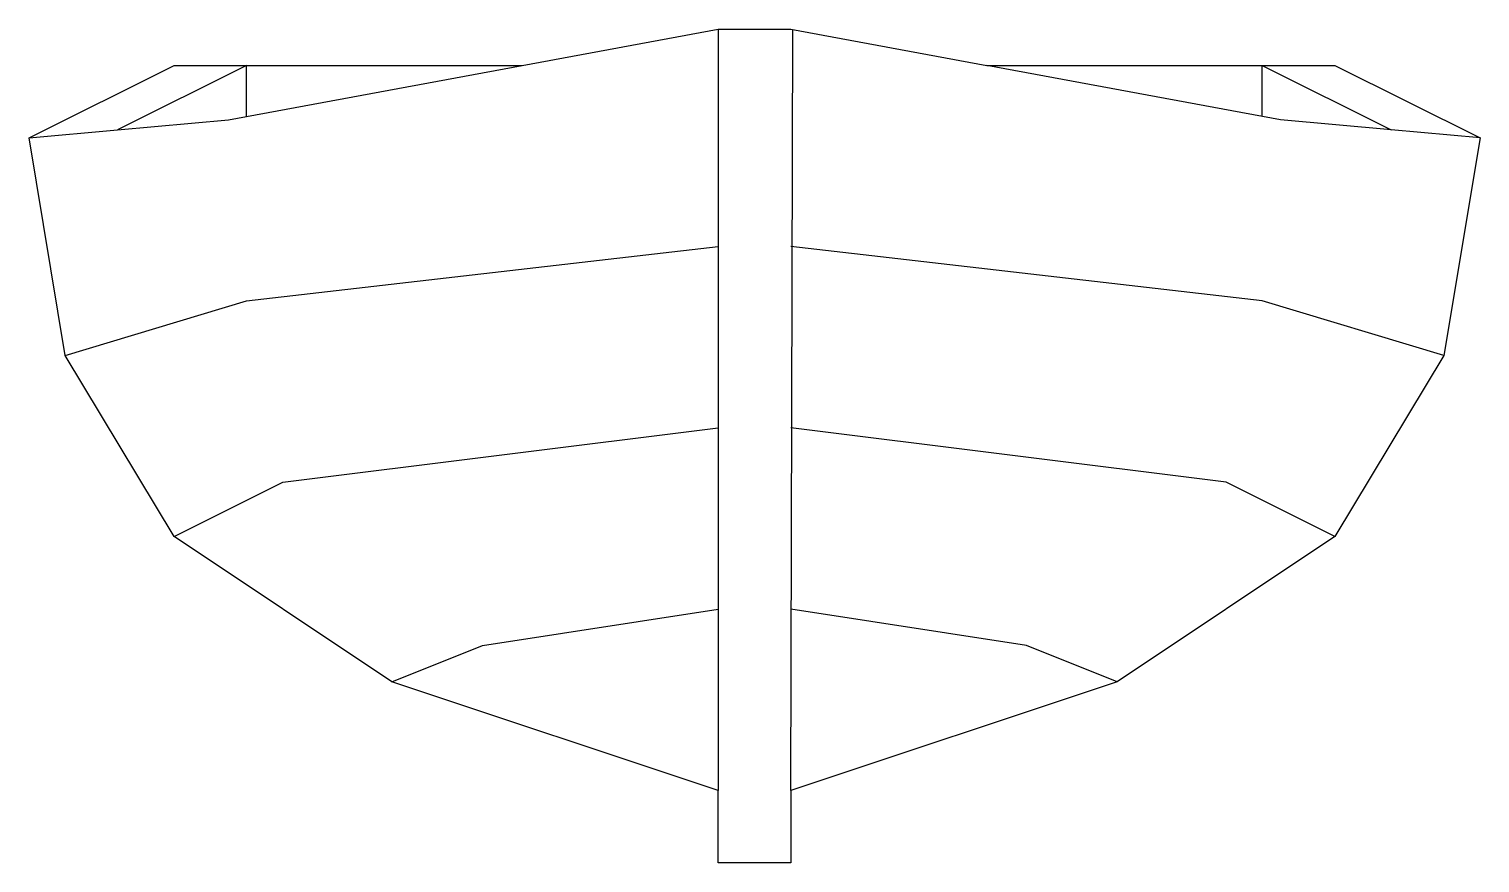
# Model space of a CAD drawing. Header units: millimetres. Extents: x -2155.73 to -2153.93, y 1605.11 to 1606.15.
import ezdxf

# ---------------------------------------------------------------- set-up
doc = ezdxf.new("R2010")
doc.units = ezdxf.units.MM
doc.header["$LTSCALE"] = 10
doc.layers.add('Embarcações', color=2, linetype='Continuous')

msp = doc.modelspace()

# ---------------------------------------------------------------- linework, layer by layer
at = {"layer": 'Embarcações'}
for p, q in [((-2154.8749, 1606.1474), (-2154.8749, 1605.2041)), ((-2154.785, 1605.2041), (-2154.7822, 1606.1469))]:
    msp.add_line(p, q, dxfattribs=at)
msp.add_lwpolyline([(-2155.5488, 1606.1024), (-2155.1177, 1606.1024), (-2154.8749, 1606.1474), (-2154.785, 1606.1474), (-2154.542, 1606.1024), (-2154.1111, 1606.1024), (-2153.9313, 1606.0127), (-2153.9762, 1605.7431), (-2154.1111, 1605.5185), (-2154.3807, 1605.3388), (-2154.785, 1605.2041), (-2154.785, 1605.1142), (-2154.8749, 1605.1142), (-2154.8749, 1605.2041), (-2155.2792, 1605.3388), (-2155.5488, 1605.5185), (-2155.6835, 1605.7431), (-2155.7284, 1606.0127)], close=True, dxfattribs=at)
for points in [[(-2155.7284, 1606.0127), (-2155.6186, 1606.0226), (-2155.4813, 1606.0351), (-2155.1177, 1606.1024)], [(-2155.459, 1606.0393), (-2155.459, 1606.1024), (-2155.6186, 1606.0226)], [(-2153.9313, 1606.0127), (-2154.0413, 1606.0226), (-2154.1784, 1606.0351), (-2154.542, 1606.1024)], [(-2154.2009, 1606.0395), (-2154.2009, 1606.1024), (-2154.0413, 1606.0226)], [(-2155.6835, 1605.7431), (-2155.459, 1605.8105), (-2154.8749, 1605.8778)], [(-2153.9762, 1605.7431), (-2154.2009, 1605.8105), (-2154.785, 1605.8778)], [(-2155.5488, 1605.5185), (-2155.4139, 1605.5859), (-2154.8749, 1605.6532)], [(-2154.1111, 1605.5185), (-2154.2458, 1605.5859), (-2154.785, 1605.6532)], [(-2155.2792, 1605.3388), (-2155.1668, 1605.3836), (-2154.8749, 1605.4287)], [(-2154.3807, 1605.3388), (-2154.4929, 1605.3836), (-2154.785, 1605.4287)]]:
    msp.add_lwpolyline(points, dxfattribs=at)

doc.saveas('drawing.dxf')
